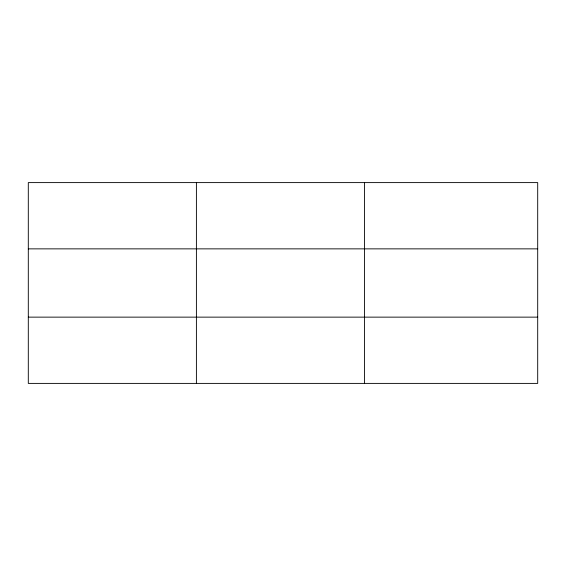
<?xml version="1.0" encoding="UTF-8"?>
<svg xmlns="http://www.w3.org/2000/svg" width="566" height="566" viewBox="0 0 566 566"><rect width="100%" height="100%" fill="white"/><g stroke="black" fill="none" stroke-linecap="round" stroke-linejoin="round"><path stroke-width="0.85" d="M196.402 383.394L196.402 182.606M364.504 383.394L364.504 182.606M537.7 248.863L537.7 182.606L28.3 182.606L28.3 383.394L537.7 383.394L537.7 248.863L28.3 248.863M28.3 317.137L537.7 317.137"/></g></svg>
